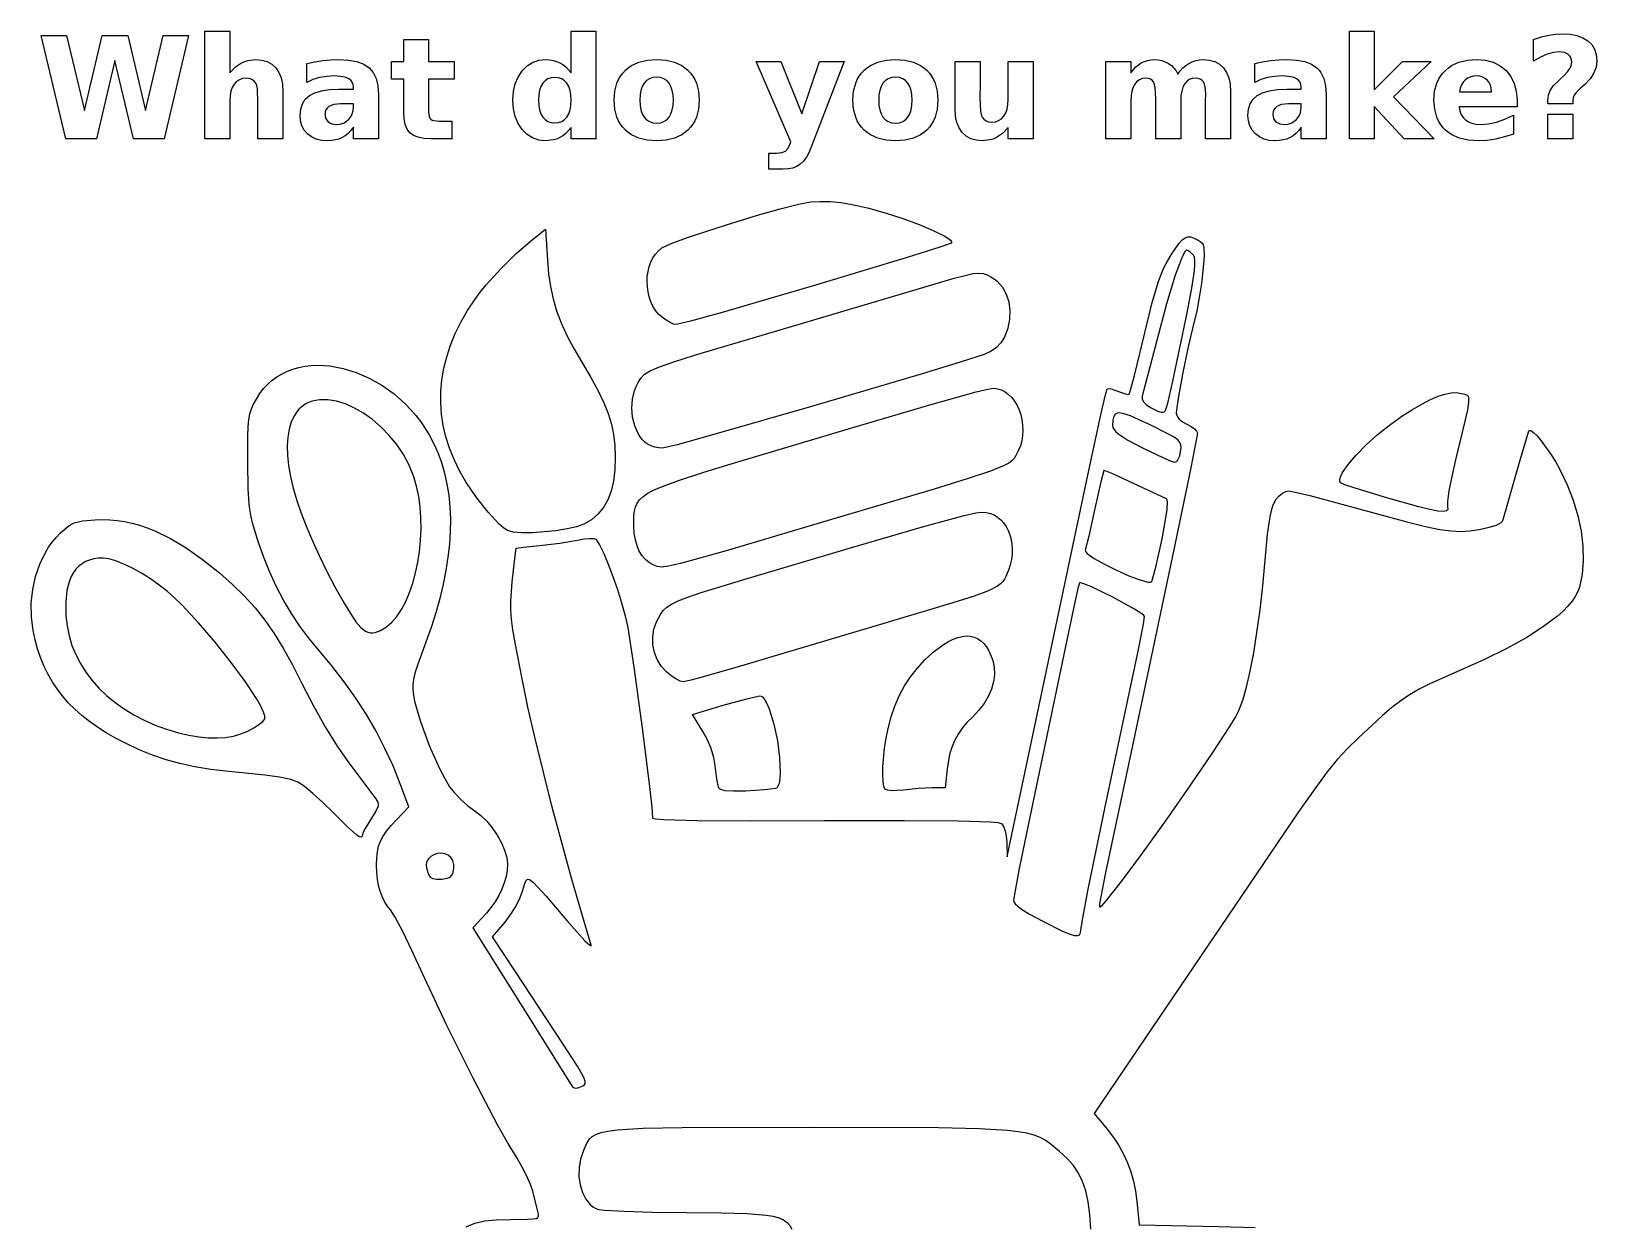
# Model space of a CAD drawing. Extents: x -22 to 140, y -125 to 113.
# Drawn here: x -19.6 to 136.5, y -6.3 to 113 of the extents above; entities that cross this region are included whole.
import ezdxf

# ---------------------------------------------------------------- set-up
doc = ezdxf.new("R2010")
doc.units = 0
doc.layers.get('0').update_dxf_attribs({"linetype": 'CONTINUOUS'})

msp = doc.modelspace()

# ---------------------------------------------------------------- linework, layer by layer
at = {"color": 7}
for points in [[(-18.585405, 112.537432), (-16.042925, 112.537432), (-14.265256, 105.061574), (-12.501367, 112.537432), (-9.945106, 112.537432), (-8.181217, 105.061574), (-6.403547, 112.537432), (-3.881738, 112.537432), (-6.307085, 102.250375), (-9.36633, 102.250375), (-11.233571, 110.070743), (-13.080143, 102.250375), (-16.139387, 102.250375), (-18.585405, 112.537432), (-18.585405, 112.537432)], [(5.509593, 106.949487), (5.509593, 102.250375), (3.029124, 102.250375), (3.029124, 103.015186), (3.029124, 105.833277), (2.980893, 107.225094), (2.922326, 107.554101), (2.829308, 107.7832), (2.658776, 107.996796), (2.436567, 108.15527), (2.171295, 108.258623), (1.871572, 108.293074), (1.506392, 108.255609), (1.182553, 108.143212), (0.900055, 107.955885), (0.658898, 107.693627), (0.465973, 107.368496), (0.328169, 106.98566), (0.245487, 106.545118), (0.217926, 106.046871), (0.217926, 102.250375), (-2.248762, 102.250375), (-2.248762, 112.971514), (0.217926, 112.971514), (0.217926, 108.837399), (0.793257, 109.423065), (1.403039, 109.829586), (1.724725, 109.971266), (2.062775, 110.072466), (2.787967, 110.153425), (3.415836, 110.10218), (3.962745, 109.948442), (4.428694, 109.692213), (4.813683, 109.333493), (5.118144, 108.877018), (5.335615, 108.327525), (5.466098, 107.685014), (5.509593, 106.949487), (5.509593, 106.949487)], [(34.25547, 108.837399), (34.25547, 112.971514), (36.735938, 112.971514), (36.735938, 102.250375), (34.25547, 102.250375), (34.25547, 103.366587), (33.719759, 102.775752), (33.432524, 102.548809), (33.13237, 102.367509), (32.813698, 102.228845), (32.470911, 102.129799), (31.712989, 102.050562), (31.031722, 102.121185), (30.414189, 102.333058), (29.86039, 102.68618), (29.370325, 103.180552), (28.969403, 103.789472), (28.683029, 104.479352), (28.511204, 105.250192), (28.453929, 106.101992), (28.511204, 106.953362), (28.683029, 107.72291), (28.969403, 108.410638), (29.370325, 109.016544), (29.86039, 109.51393), (30.414189, 109.869205), (31.031722, 110.08237), (31.712989, 110.153425), (32.100994, 110.133184), (32.465744, 110.072465), (32.807238, 109.971265), (33.125478, 109.829585), (33.428646, 109.648718), (33.718034, 109.423064), (34.25547, 108.837398), (34.25547, 108.837398)], [(111.8528, 112.971514), (114.319487, 112.971514), (114.319487, 107.135522), (117.158248, 109.96739), (120.024567, 109.96739), (116.255633, 106.425833), (120.320844, 102.250375), (117.330502, 102.250375), (114.319487, 105.468095), (114.319487, 102.250375), (111.8528, 102.250375), (111.8528, 112.971514), (111.8528, 112.971514)], [(134.128787, 105.723032), (131.641429, 105.723032), (131.641429, 106.060652), (131.698272, 106.592918), (131.868805, 107.05973), (132.221927, 107.559269), (132.826543, 108.175941), (133.267515, 108.575572), (133.606856, 108.923526), (133.839399, 109.25081), (133.978924, 109.567759), (134.025434, 109.884708), (134.004775, 110.112515), (133.942763, 110.313622), (133.83941, 110.48803), (133.694718, 110.635739), (133.512989, 110.756317), (133.298531, 110.842444), (132.77143, 110.911346), (132.190933, 110.85278), (131.565647, 110.67708), (130.904189, 110.39286), (130.215172, 109.994951), (130.215172, 112.158471), (131.012712, 112.409963), (131.737902, 112.585663), (132.414862, 112.689016), (133.06771, 112.723467), (133.858358, 112.680403), (134.5491, 112.551212), (135.139935, 112.335894), (135.630861, 112.034448), (136.016712, 111.653764), (136.292319, 111.193844), (136.457684, 110.654687), (136.512805, 110.036292), (136.445625, 109.395504), (136.244087, 108.823619), (135.88063, 108.272403), (135.327692, 107.679847), (134.88672, 107.287106), (134.499147, 106.901257), (134.273493, 106.598088), (134.16497, 106.32937), (134.128798, 106.03309), (134.128798, 105.723032), (134.128798, 105.723032)], [(20.041005, 112.158471), (20.041005, 109.96739), (22.583486, 109.96739), (22.583486, 108.203502), (20.041005, 108.203502), (20.041005, 104.93066), (20.094404, 104.479352), (20.161153, 104.318294), (20.254601, 104.2003), (20.387668, 104.11891), (20.573273, 104.060775), (21.102095, 104.014264), (22.36989, 104.014264), (22.36989, 102.250375), (20.254601, 102.250375), (19.577209, 102.288272), (19.005754, 102.40196), (18.540236, 102.591441), (18.180654, 102.856713), (17.915381, 103.216295), (17.725901, 103.681812), (17.612213, 104.253267), (17.574317, 104.93066), (17.574317, 108.203502), (16.347863, 108.203502), (16.347863, 109.96739), (17.574317, 109.96739), (17.574317, 112.158471), (20.041005, 112.158471), (20.041005, 112.158471)], [(15.038725, 106.653209), (15.038725, 102.250375), (12.551366, 102.250375), (12.551366, 103.394149), (12.295568, 103.066432), (12.024267, 102.78609), (11.737462, 102.553112), (11.435155, 102.367509), (11.108302, 102.228845), (10.747859, 102.129799), (10.353826, 102.070371), (9.926203, 102.050559), (9.354748, 102.094053), (8.839276, 102.224535), (8.379786, 102.442007), (7.976279, 102.746469), (7.650718, 103.123706), (7.418174, 103.552619), (7.278647, 104.03321), (7.232139, 104.565478), (7.290275, 105.198946), (7.464683, 105.741978), (7.755363, 106.194578), (8.162315, 106.556742), (8.697165, 106.834074), (9.364653, 107.032166), (10.164776, 107.151022), (11.097536, 107.190641), (12.551366, 107.190641), (12.551366, 107.383566), (12.522514, 107.65659), (12.435955, 107.889995), (12.291692, 108.083782), (12.089723, 108.23795), (11.826604, 108.358528), (11.498889, 108.444655), (10.649673, 108.513557), (9.884862, 108.473939), (9.175173, 108.355083), (8.517159, 108.15699), (7.907377, 107.87966), (7.907377, 109.760682), (8.701472, 109.929491), (9.499012, 110.05007), (10.298274, 110.127584), (11.097536, 110.153422), (12.068622, 110.101745), (12.894153, 109.946716), (13.574129, 109.688334), (14.108549, 109.326599), (14.326559, 109.105467), (14.515501, 108.852037), (14.806181, 108.248284), (14.980589, 107.51534), (15.038725, 106.653205), (15.038725, 106.653205)], [(42.792416, 110.153425), (43.733356, 110.086246), (44.564915, 109.884708), (45.287094, 109.548811), (45.607165, 109.330478), (45.899891, 109.078556), (46.16312, 108.796919), (46.391249, 108.489444), (46.584283, 108.156131), (46.742217, 107.79698), (46.9528, 107.001162), (47.022995, 106.101992), (46.9528, 105.202823), (46.742217, 104.407005), (46.584283, 104.047854), (46.391249, 103.714542), (46.16312, 103.407066), (45.899891, 103.125431), (45.607165, 102.873508), (45.287094, 102.655175), (44.564915, 102.31928), (43.733356, 102.117742), (42.792416, 102.050562), (41.847598, 102.117742), (41.0113, 102.31928), (40.283525, 102.655175), (39.960333, 102.873508), (39.66427, 103.125431), (39.401042, 103.407066), (39.172913, 103.714542), (38.979879, 104.047854), (38.821941, 104.407005), (38.611361, 105.202823), (38.541167, 106.101992), (38.611361, 107.001162), (38.821941, 107.79698), (38.979879, 108.156131), (39.172913, 108.489444), (39.401042, 108.796919), (39.66427, 109.078556), (39.960333, 109.330478), (40.283525, 109.548811), (41.0113, 109.884708), (41.847598, 110.086246), (42.792416, 110.153425), (42.792416, 110.153425)], [(52.714291, 109.96739), (55.180981, 109.96739), (57.254927, 104.730846), (59.018816, 109.96739), (61.485503, 109.96739), (58.240224, 101.520015), (57.985287, 100.924445), (57.709678, 100.426198), (57.413401, 100.025273), (57.096451, 99.721676), (56.746343, 99.495593), (56.343697, 99.334103), (55.888515, 99.23721), (55.380794, 99.204913), (53.954525, 99.204913), (53.954525, 100.824106), (54.726228, 100.824106), (55.267106, 100.87406), (55.635731, 101.023922), (55.89239, 101.302975), (56.083595, 101.740502), (56.152497, 101.954099), (52.714291, 109.96739), (52.714291, 109.96739)], [(66.604916, 110.153425), (67.545856, 110.086246), (68.377415, 109.884708), (69.099594, 109.548811), (69.419665, 109.330478), (69.712391, 109.078556), (69.97562, 108.796919), (70.203749, 108.489444), (70.396783, 108.156131), (70.554717, 107.79698), (70.7653, 107.001162), (70.835495, 106.101992), (70.7653, 105.202823), (70.554717, 104.407005), (70.396783, 104.047854), (70.203749, 103.714542), (69.97562, 103.407066), (69.712391, 103.125431), (69.419665, 102.873508), (69.099594, 102.655175), (68.377415, 102.31928), (67.545856, 102.117742), (66.604916, 102.050562), (65.660098, 102.117742), (64.8238, 102.31928), (64.096025, 102.655175), (63.772833, 102.873508), (63.47677, 103.125431), (63.213542, 103.407066), (62.985413, 103.714542), (62.792379, 104.047854), (62.634441, 104.407005), (62.423861, 105.202823), (62.353667, 106.101992), (62.423861, 107.001162), (62.634441, 107.79698), (62.792379, 108.156131), (62.985413, 108.489444), (63.213542, 108.796919), (63.47677, 109.078556), (63.772833, 109.330478), (64.096025, 109.548811), (64.8238, 109.884708), (65.660098, 110.086246), (66.604916, 110.153425), (66.604916, 110.153425)], [(72.551152, 105.254498), (72.551152, 109.96739), (75.03162, 109.96739), (75.03162, 109.195689), (75.024734, 107.617835), (75.017847, 106.356929), (75.066079, 105.013342), (75.131538, 104.661942), (75.231444, 104.420786), (75.405423, 104.207189), (75.624185, 104.048715), (75.889457, 103.95053), (76.18918, 103.917804), (76.554361, 103.95484), (76.8782, 104.065942), (77.160699, 104.251117), (77.401855, 104.51036), (77.594779, 104.835492), (77.732582, 105.218326), (77.815265, 105.658869), (77.842838, 106.157116), (77.842838, 109.96739), (80.309525, 109.96739), (80.309525, 102.250375), (77.842838, 102.250375), (77.842838, 103.366587), (77.267506, 102.779198), (76.657725, 102.367509), (76.339483, 102.228845), (76.004877, 102.129799), (75.286576, 102.050562), (74.657847, 102.101808), (74.108352, 102.255546), (73.6381, 102.511773), (73.247081, 102.870494), (72.942619, 103.326969), (72.72515, 103.876461), (72.594665, 104.518971), (72.551171, 105.254498), (72.551163, 105.254498)], [(94.751347, 108.685815), (94.996378, 109.022573), (95.262943, 109.316267), (95.551038, 109.566898), (95.860667, 109.774465), (96.192258, 109.94026), (96.539349, 110.058685), (96.901948, 110.129741), (97.280047, 110.153425), (97.90533, 110.102179), (98.451379, 109.948442), (98.918189, 109.692213), (99.305762, 109.333492), (99.610223, 108.877017), (99.827692, 108.327524), (99.958178, 107.685014), (100.001671, 106.949486), (100.001671, 102.250375), (97.521203, 102.250375), (97.521203, 106.274248), (97.528089, 106.460284), (97.534976, 106.73589), (97.474687, 107.442135), (97.399325, 107.709991), (97.293819, 107.921003), (97.154723, 108.083784), (96.978591, 108.200056), (96.765426, 108.269819), (96.515228, 108.293074), (96.183636, 108.256901), (95.891663, 108.14838), (95.639311, 107.967512), (95.426575, 107.714298), (95.25992, 107.392612), (95.138912, 107.006331), (95.06355, 106.555455), (95.033835, 106.039982), (95.033835, 102.250375), (92.553367, 102.250375), (92.553367, 106.274249), (92.498246, 107.326725), (92.429344, 107.681139), (92.332881, 107.921004), (92.201105, 108.083785), (92.026266, 108.200057), (91.808365, 108.26982), (91.5474, 108.293075), (91.212794, 108.256471), (90.918668, 108.146658), (90.665023, 107.963638), (90.451858, 107.707409), (90.283047, 107.386584), (90.16247, 107.002886), (90.090123, 106.556317), (90.066021, 106.046872), (90.066021, 102.250376), (87.585553, 102.250376), (87.585553, 109.967391), (90.066021, 109.967391), (90.066021, 108.8374), (90.553503, 109.411008), (91.106442, 109.822697), (91.410039, 109.967391), (91.728282, 110.070744), (92.061163, 110.132756), (92.408685, 110.153426), (92.79669, 110.12931), (93.16144, 110.056963), (93.502937, 109.936384), (93.821177, 109.767575), (94.109272, 109.555271), (94.360334, 109.304209), (94.57436, 109.014391), (94.751353, 108.685815), (94.751361, 108.685815)], [(109.544612, 106.653209), (109.544612, 102.250375), (107.057252, 102.250375), (107.057252, 103.394149), (106.801454, 103.066432), (106.530151, 102.78609), (106.243349, 102.553112), (105.941041, 102.367509), (105.614188, 102.228845), (105.253745, 102.129799), (104.859712, 102.070371), (104.432089, 102.050559), (103.860634, 102.094053), (103.345161, 102.224535), (102.885672, 102.442007), (102.482165, 102.746469), (102.156604, 103.123706), (101.924062, 103.552619), (101.784534, 104.03321), (101.738026, 104.565478), (101.796161, 105.198946), (101.970569, 105.741978), (102.261249, 106.194578), (102.6682, 106.556742), (103.20305, 106.834074), (103.87054, 107.032166), (104.670662, 107.151022), (105.603421, 107.190641), (107.057252, 107.190641), (107.057252, 107.383566), (107.028401, 107.65659), (106.941843, 107.889995), (106.797579, 108.083782), (106.59561, 108.23795), (106.332491, 108.358528), (106.004778, 108.444655), (105.15556, 108.513557), (104.390749, 108.473939), (103.681059, 108.355083), (103.023046, 108.15699), (102.413263, 107.87966), (102.413263, 109.760682), (103.207357, 109.929491), (104.004897, 110.05007), (104.804159, 110.127584), (105.603421, 110.153422), (106.574508, 110.101745), (107.400039, 109.946716), (108.080017, 109.688334), (108.614436, 109.326599), (108.832447, 109.105467), (109.021389, 108.852037), (109.312069, 108.248284), (109.486477, 107.51534), (109.544612, 106.653205), (109.544612, 106.653205)], [(128.568402, 106.129554), (128.568402, 105.426756), (122.801312, 105.426756), (122.874092, 105.019802), (123.002853, 104.667109), (123.187595, 104.368679), (123.42832, 104.124509), (123.723736, 103.934599), (124.072554, 103.798946), (124.474769, 103.717556), (124.930383, 103.690434), (125.717588, 103.747279), (126.522017, 103.917812), (127.352284, 104.210643), (128.203223, 104.62061), (128.203223, 102.718918), (127.328168, 102.42953), (126.453115, 102.222825), (125.57806, 102.093635), (124.703007, 102.050571), (123.713833, 102.116887), (122.840931, 102.315843), (122.084301, 102.647434), (121.749589, 102.862967), (121.443945, 103.111658), (121.172645, 103.392004), (120.937517, 103.699048), (120.738561, 104.032789), (120.575781, 104.393232), (120.358741, 105.194219), (120.286393, 106.102), (120.357448, 106.995573), (120.570614, 107.788376), (120.730487, 108.146989), (120.925889, 108.48041), (121.156817, 108.788638), (121.423275, 109.071674), (121.722569, 109.325212), (122.048561, 109.544944), (122.780642, 109.882994), (123.619522, 110.085824), (124.565201, 110.153434), (125.429061, 110.084963), (126.201622, 109.879549), (126.882892, 109.537192), (127.472863, 109.057894), (127.952161, 108.464045), (128.294517, 107.778041), (128.499932, 106.99988), (128.568402, 106.129562), (128.568402, 106.129562)], [(32.629385, 103.842009), (33.001887, 103.878181), (33.327018, 103.986701), (33.604779, 104.167569), (33.835168, 104.420785), (34.01905, 104.742902), (34.150396, 105.130475), (34.229201, 105.583503), (34.255476, 106.101991), (34.229201, 106.620478), (34.150396, 107.073509), (34.01905, 107.461082), (33.835168, 107.783199), (33.604779, 108.036413), (33.327018, 108.217281), (33.001887, 108.325801), (32.629385, 108.361975), (32.259468, 108.325801), (31.9352, 108.217281), (31.656576, 108.036413), (31.423602, 107.783199), (31.242734, 107.461082), (31.113541, 107.073509), (31.036026, 106.620478), (31.010202, 106.101991), (31.036026, 105.583503), (31.113541, 105.130475), (31.242734, 104.742902), (31.423602, 104.420785), (31.656576, 104.167569), (31.9352, 103.986701), (32.259468, 103.878181), (32.629385, 103.842009), (32.629385, 103.842009)], [(42.792416, 108.389537), (42.406564, 108.352502), (42.068945, 108.241398), (41.779557, 108.056224), (41.538401, 107.79698), (41.351505, 107.471419), (41.218008, 107.0804), (41.137908, 106.623925), (41.11121, 106.101992), (41.137908, 105.57963), (41.218008, 105.121862), (41.351505, 104.728693), (41.538401, 104.400116), (41.779557, 104.143886), (42.068945, 103.960868), (42.406564, 103.851055), (42.792416, 103.814451), (43.171807, 103.851055), (43.503827, 103.960868), (43.78848, 104.143886), (44.025761, 104.400116), (44.212657, 104.728693), (44.346154, 105.121862), (44.426254, 105.57963), (44.452952, 106.101992), (44.426254, 106.623925), (44.346154, 107.0804), (44.212657, 107.471419), (44.025761, 107.79698), (43.78848, 108.056224), (43.503827, 108.241398), (43.171807, 108.352502), (42.792416, 108.389537), (42.792416, 108.389537)], [(66.604916, 108.389537), (66.219064, 108.352502), (65.881445, 108.241398), (65.592057, 108.056224), (65.350901, 107.79698), (65.164005, 107.471419), (65.030508, 107.0804), (64.950408, 106.623925), (64.92371, 106.101992), (64.950408, 105.57963), (65.030508, 105.121862), (65.164005, 104.728693), (65.350901, 104.400116), (65.592057, 104.143886), (65.881445, 103.960868), (66.219064, 103.851055), (66.604916, 103.814451), (66.984307, 103.851055), (67.316327, 103.960868), (67.60098, 104.143886), (67.838261, 104.400116), (68.025157, 104.728693), (68.158654, 105.121862), (68.238754, 105.57963), (68.265452, 106.101992), (68.238754, 106.623925), (68.158654, 107.0804), (68.025157, 107.471419), (67.838261, 107.79698), (67.60098, 108.056224), (67.316327, 108.241398), (66.984307, 108.352502), (66.604916, 108.389537), (66.604916, 108.389537)], [(126.032813, 106.949495), (126.006962, 107.283669), (125.929446, 107.583393), (125.800256, 107.848665), (125.619389, 108.079487), (125.400195, 108.269398), (125.149133, 108.405048), (124.866205, 108.486439), (124.551409, 108.513569), (124.209914, 108.48816), (123.902007, 108.411938), (123.62769, 108.2849), (123.386966, 108.107047), (123.184135, 107.884838), (123.023509, 107.617843), (122.905083, 107.306062), (122.82886, 106.949494), (126.032799, 106.949494), (126.032799, 106.949494)], [(11.269792, 105.723032), (10.592831, 105.657577), (10.325405, 105.575755), (10.10535, 105.461206), (9.93654, 105.31479), (9.815962, 105.137368), (9.743615, 104.928938), (9.719499, 104.689504), (9.738876, 104.467725), (9.797012, 104.270926), (9.893906, 104.0991), (10.029556, 103.952254), (10.203103, 103.837703), (10.406794, 103.755884), (10.904611, 103.690426), (11.238785, 103.721431), (11.545398, 103.814451), (11.824451, 103.969479), (12.075943, 104.186522), (12.283941, 104.453515), (12.43251, 104.751516), (12.521652, 105.080522), (12.551366, 105.440534), (12.551366, 105.723032), (11.269791, 105.723032), (11.269791, 105.723032)], [(105.775653, 105.723032), (105.098689, 105.657577), (104.831264, 105.575755), (104.61121, 105.461206), (104.442398, 105.31479), (104.321822, 105.137368), (104.249474, 104.928938), (104.225372, 104.689504), (104.244761, 104.467725), (104.302899, 104.270926), (104.399791, 104.0991), (104.535441, 103.952254), (104.708988, 103.837703), (104.912679, 103.755884), (105.410497, 103.690426), (105.74467, 103.721431), (106.051285, 103.814451), (106.330338, 103.969479), (106.581829, 104.186522), (106.789827, 104.453515), (106.938397, 104.751516), (107.027537, 105.080522), (107.057252, 105.440534), (107.057252, 105.723032), (105.775678, 105.723032), (105.775678, 105.723032)], [(131.641441, 104.703285), (134.128798, 104.703285), (134.128798, 102.250375), (131.641441, 102.250375), (131.641441, 104.703285), (131.641441, 104.703285)], [(43.321214, 84.442337), (42.973214, 84.762413), (42.671428, 85.133651), (42.415873, 85.548303), (42.206566, 85.998617), (42.04352, 86.476843), (41.926754, 86.97523), (41.856277, 87.486027), (41.832119, 88.001483), (41.854273, 88.513852), (41.922766, 89.015378), (42.03761, 89.498317), (42.198827, 89.95491), (42.406424, 90.377414), (42.660424, 90.758075), (42.960836, 91.089144), (43.307678, 91.362871), (44.220103, 91.78938), (45.853862, 92.397907), (47.983135, 93.118579), (50.382106, 93.881516), (52.824948, 94.616837), (55.085847, 95.254668), (56.93898, 95.72513), (58.158525, 95.958341), (59.040277, 96.004312), (60.080492, 95.979364), (61.149296, 95.890512), (62.116804, 95.744761), (63.790887, 95.36145), (65.559822, 94.865221), (67.316503, 94.29765), (68.953813, 93.700301), (70.364644, 93.114738), (71.441884, 92.582534), (71.821933, 92.34943), (72.078416, 92.145254), (72.197946, 91.975201), (72.167133, 91.844464), (70.921195, 91.394686), (67.849553, 90.426881), (58.63379, 87.649781), (49.329067, 84.938368), (46.146227, 84.05267), (44.744613, 83.71785), (44.47688, 83.775017), (44.119267, 83.930668), (43.718481, 84.161029), (43.321225, 84.442331), (43.321225, 84.442331)], [(23.797932, -6.271889), (24.6699, -5.918208), (25.617811, -5.691522), (26.76826, -5.570878), (28.247842, -5.53532), (29.913495, -5.520842), (30.423369, -5.489581), (30.757546, -5.430588), (30.945726, -5.335072), (31.017611, -5.194255), (31.002907, -4.999347), (30.931302, -4.741559), (30.422991, -2.704852), (30.218456, -2.062373), (29.856266, -1.231886), (29.387588, -0.320652), (28.8636, 0.564066), (28.012675, 1.975654), (26.964785, 3.844386), (24.4854, 8.547992), (21.840022, 13.864305), (19.443222, 18.982746), (18.40749, 21.230051), (17.462576, 23.176394), (16.712845, 24.61341), (16.262662, 25.332746), (15.930343, 25.741074), (15.644327, 26.187959), (15.403997, 26.675354), (15.208742, 27.205223), (15.057945, 27.779526), (14.950994, 28.40022), (14.887274, 29.069267), (14.866169, 29.788626), (14.884158, 30.503549), (14.945699, 31.125558), (15.062155, 31.680638), (15.24489, 32.194777), (15.505267, 32.693957), (15.85465, 33.204167), (16.304401, 33.75139), (16.865883, 34.361614), (18.076616, 35.629367), (17.221257, 37.901886), (16.496903, 39.700866), (15.695517, 41.451005), (14.813277, 43.158562), (13.846363, 44.829798), (12.790952, 46.470974), (11.643223, 48.088344), (10.399354, 49.688177), (9.055524, 51.276727), (8.097819, 52.427353), (7.200803, 53.634682), (6.36321, 54.901013), (5.583771, 56.228643), (4.861219, 57.619863), (4.194286, 59.076971), (3.581704, 60.602258), (3.022206, 62.198024), (2.502665, 63.93699), (2.329114, 64.708509), (2.202788, 65.49381), (2.115995, 66.352203), (2.061046, 67.343012), (2.015914, 69.959135), (2.023345, 72.620305), (2.058537, 73.532142), (2.125462, 74.244392), (2.232182, 74.816733), (2.386758, 75.308844), (2.597252, 75.780406), (2.871725, 76.291101), (3.211664, 76.835409), (3.589821, 77.329781), (4.003738, 77.774817), (4.450957, 78.17113), (4.929022, 78.519319), (5.435472, 78.819996), (5.967852, 79.073762), (6.523702, 79.281223), (7.100566, 79.442987), (7.695985, 79.559658), (8.307502, 79.631842), (8.932658, 79.660146), (10.21406, 79.587527), (11.520527, 79.346651), (12.832397, 78.942362), (14.130008, 78.379501), (15.393697, 77.662919), (16.603802, 76.797456), (17.74066, 75.787958), (18.275477, 75.230711), (18.784609, 74.639272), (19.265598, 74.014248), (19.715986, 73.356241), (20.133316, 72.665861), (20.515129, 71.943711), (20.952168, 70.970261), (21.324476, 69.957405), (21.632079, 68.905834), (21.875004, 67.816245), (22.053277, 66.689326), (22.166924, 65.525769), (22.215972, 64.326265), (22.200447, 63.091506), (22.120376, 61.822186), (21.975785, 60.518997), (21.7667, 59.182627), (21.493148, 57.81377), (21.155155, 56.413121), (20.752747, 54.981368), (20.285952, 53.519203), (19.754794, 52.027317), (18.925777, 49.747294), (18.677843, 48.960684), (18.525917, 48.32959), (18.458717, 47.793944), (18.464963, 47.29368), (18.533371, 46.768732), (18.65266, 46.159036), (18.889476, 45.215463), (19.226645, 44.13073), (20.115302, 41.749864), (21.145135, 39.440587), (21.658775, 38.445338), (22.142649, 37.627041), (22.62077, 37.004303), (23.252209, 36.342557), (23.954816, 35.720841), (24.64644, 35.218201), (25.251367, 34.76242), (25.839246, 34.184167), (26.390524, 33.515153), (26.885647, 32.787099), (27.305063, 32.031726), (27.629217, 31.280749), (27.838557, 30.565886), (27.913529, 29.918858), (27.876341, 29.313302), (27.765473, 28.684923), (27.585456, 28.044261), (27.340822, 27.401861), (27.036104, 26.768264), (26.675834, 26.154013), (26.264545, 25.569647), (25.806768, 25.025708), (24.45371, 23.557814), (29.199699, 15.978612), (34.248485, 7.888819), (34.428689, 7.668554), (34.648924, 7.567972), (34.929007, 7.58372), (35.288756, 7.712433), (35.511853, 7.833402), (35.642713, 7.985958), (35.663146, 8.212356), (35.554948, 8.554844), (35.299921, 9.055679), (34.879864, 9.757105), (33.471869, 11.930755), (28.674401, 19.238276), (26.431243, 22.661674), (27.673444, 24.1129), (28.191831, 24.798542), (28.685013, 25.592597), (29.097232, 26.396648), (29.372732, 27.112276), (29.644512, 27.973294), (29.753723, 28.2226), (29.861225, 28.364366), (29.979061, 28.408537), (30.119286, 28.365058), (30.515111, 28.054921), (31.773958, 26.700615), (33.838278, 24.294795), (34.845701, 23.123979), (35.638658, 22.268115), (36.13759, 21.808228), (36.251932, 21.7521), (36.262939, 21.825351), (35.281339, 25.063021), (34.290897, 28.488107), (32.369049, 35.571509), (30.668519, 42.417515), (29.954725, 45.545855), (29.360433, 48.36808), (28.66158, 51.991638), (28.448578, 53.279396), (28.314523, 54.337526), (28.25041, 55.255809), (28.247249, 56.124035), (28.387709, 58.069469), (28.63384, 60.388379), (28.781945, 61.404556), (29.491669, 61.521797), (31.088039, 61.679435), (33.128873, 61.915842), (34.907155, 62.222459), (35.543318, 62.338935), (36.09912, 62.39245), (36.514738, 62.380427), (36.730339, 62.300347), (37.090621, 61.74464), (37.510141, 60.89801), (37.964494, 59.828122), (38.42928, 58.602649), (38.88009, 57.289257), (39.292521, 55.955613), (39.642172, 54.669391), (39.904633, 53.498256), (40.520168, 49.536728), (41.346741, 43.452), (42.071786, 37.640429), (42.29856, 35.585942), (42.382742, 34.498382), (42.66666, 34.421058), (43.509364, 34.356452), (46.816591, 34.266186), (52.195332, 34.229184), (59.536493, 34.247049), (67.498905, 34.269147), (72.895733, 34.228656), (76.022685, 34.120415), (76.827366, 34.039279), (77.175467, 33.939271), (77.366828, 33.668036), (77.529207, 33.227171), (77.645452, 32.67767), (77.698397, 32.080519), (77.736186, 30.624407), (78.069152, 32.211907), (85.763066, 68.699984), (87.073844, 74.712235), (87.511433, 76.580029), (87.718273, 77.31215), (87.857564, 77.344724), (88.111186, 77.30781), (88.817218, 77.058782), (89.517313, 76.803798), (89.764503, 76.760448), (89.895928, 76.785171), (90.065259, 77.312695), (90.415694, 78.638383), (91.455206, 82.883796), (92.207176, 85.915669), (92.827523, 88.02263), (93.120557, 88.824816), (93.419351, 89.510433), (93.736795, 90.117699), (94.085771, 90.684833), (94.885987, 91.824796), (95.196575, 92.17012), (95.478075, 92.382371), (95.753439, 92.474079), (96.045615, 92.457767), (96.377548, 92.345964), (96.772188, 92.151194), (96.992595, 92.018598), (97.158629, 91.868941), (97.274614, 91.674575), (97.344879, 91.407849), (97.365566, 90.546727), (97.255279, 89.064389), (97.110609, 87.820754), (96.892372, 86.431346), (96.630157, 85.06583), (96.353551, 83.893858), (95.772735, 81.492096), (95.20187, 78.760741), (94.766951, 76.344636), (94.639847, 75.456316), (94.59398, 74.888623), (94.673248, 74.598538), (94.893553, 74.299318), (95.228655, 74.018383), (95.652313, 73.783142), (96.063243, 73.566869), (96.399762, 73.324314), (96.627137, 73.085139), (96.710646, 72.879015), (96.042985, 69.434397), (94.43777, 61.764438), (90.185245, 41.560524), (87.507831, 28.901314), (87.056214, 26.646607), (86.950871, 25.928676), (86.950307, 25.626943), (87.020659, 25.642268), (87.156981, 25.756119), (87.610524, 26.255413), (89.122126, 28.172277), (91.212915, 30.993345), (93.610701, 34.334425), (96.043295, 37.811323), (98.238504, 41.039844), (99.924133, 43.635797), (100.490796, 44.5765), (100.827992, 45.214989), (101.21517, 46.239879), (101.594547, 47.557933), (101.96169, 49.143897), (102.312168, 50.972528), (102.641552, 53.018569), (102.945412, 55.256769), (103.219317, 57.661878), (103.458839, 60.208643), (103.705815, 62.808917), (103.947417, 64.551464), (104.078004, 65.165986), (104.22141, 65.643955), (104.382361, 66.011323), (104.565574, 66.294056), (104.866838, 66.621324), (105.196992, 66.889328), (105.516062, 67.070413), (105.784068, 67.136919), (106.461924, 67.008302), (107.896917, 66.658109), (112.196665, 65.506927), (117.583932, 64.042047), (119.436433, 63.586654), (120.878078, 63.289521), (122.021289, 63.130831), (122.978494, 63.090752), (123.862109, 63.149463), (124.784567, 63.287137), (125.800479, 63.496531), (126.526388, 63.723353), (126.98152, 63.975398), (127.113549, 64.113311), (127.185092, 64.260453), (128.841325, 70.091794), (129.760765, 73.106133), (129.830731, 73.148929), (129.930003, 73.137838), (130.205336, 72.967887), (130.564489, 72.624055), (130.985186, 72.13412), (131.922116, 70.827042), (132.393794, 70.065457), (132.837919, 69.268876), (133.568437, 67.739068), (134.166409, 66.190636), (134.628749, 64.64206), (134.952359, 63.111829), (135.134155, 61.618427), (135.171047, 60.180339), (135.059945, 58.816051), (134.947928, 58.167357), (134.797755, 57.544047), (134.630219, 57.081172), (134.382267, 56.608839), (134.054212, 56.127266), (133.646358, 55.636662), (133.159014, 55.137245), (132.592487, 54.629222), (131.223117, 53.588226), (129.540708, 52.515372), (127.547725, 51.412374), (125.246626, 50.280928), (122.639875, 49.122748), (119.874013, 47.88953), (118.801139, 47.341714), (117.854628, 46.7893), (116.974213, 46.194447), (116.099638, 45.519315), (115.170636, 44.726058), (114.126952, 43.776835), (112.760915, 42.507275), (111.663562, 41.442363), (110.676258, 40.375882), (109.640358, 39.101607), (108.397226, 37.413322), (106.788218, 35.104804), (101.838009, 27.802194), (91.506954, 12.529622), (86.419616, 5.018165), (87.700002, 3.455625), (88.319181, 2.647064), (88.863141, 1.822839), (89.33386, 0.978162), (89.733312, 0.108238), (90.063472, -0.791729), (90.32632, -1.726528), (90.523827, -2.700957), (90.657973, -3.719807), (90.889875, -6.064473), (98.827375, -6.240862), (102.447191, -6.34669)], [(27.898998, 63.172461), (27.535421, 63.410592), (27.077273, 63.81312), (25.978585, 64.992702), (24.805575, 66.47386), (23.760886, 68.01925), (23.124809, 69.140951), (22.581289, 70.266148), (22.130318, 71.394636), (21.771884, 72.5262), (21.505976, 73.660632), (21.332584, 74.79772), (21.251697, 75.937251), (21.263305, 77.079018), (21.367396, 78.222808), (21.56396, 79.36841), (21.852987, 80.515615), (22.234465, 81.664212), (22.708385, 82.813988), (23.274735, 83.964732), (23.933505, 85.116235), (24.684684, 86.268289), (25.189507, 86.951075), (25.797592, 87.695724), (27.234372, 89.278034), (28.816662, 90.830047), (30.366099, 92.166595), (31.702985, 93.225425), (31.885668, 90.147338), (32.001512, 88.788644), (32.188145, 87.510053), (32.454933, 86.283811), (32.811238, 85.082151), (33.26642, 83.877311), (33.82984, 82.641533), (34.510862, 81.34705), (35.318845, 79.966106), (36.222518, 78.445374), (36.954032, 77.114318), (37.52985, 75.926106), (37.966425, 74.833912), (38.280217, 73.790903), (38.487684, 72.750251), (38.605277, 71.665124), (38.649462, 70.488694), (38.615564, 69.230706), (38.484399, 68.104365), (38.253414, 67.104243), (37.920053, 66.224901), (37.481768, 65.460905), (36.936004, 64.806824), (36.280209, 64.257216), (35.511828, 63.806651), (34.806188, 63.552547), (33.851888, 63.333534), (32.738123, 63.157041), (31.554082, 63.030501), (30.388959, 62.961342), (29.331943, 62.956996), (28.472224, 63.024893), (27.898998, 63.172461), (27.898998, 63.172461)], [(93.741105, 75.868437), (94.26491, 78.073298), (95.646105, 84.733322), (96.139139, 87.343398), (96.404148, 89.095351), (96.456647, 89.697772), (96.458623, 90.143547), (96.412525, 90.451974), (96.320436, 90.64235), (95.958613, 90.98398), (95.7876, 91.087905), (95.652416, 91.126076), (95.563634, 91.08374), (95.457129, 90.958647), (95.194795, 90.471715), (94.873113, 89.688312), (94.499786, 88.631466), (93.628995, 85.789561), (92.64404, 82.130242), (91.208347, 76.594332), (91.193163, 76.299941), (91.323494, 76.012757), (91.598993, 75.733258), (92.01931, 75.46193), (92.823011, 75.060333), (93.09172, 74.97594), (93.292905, 74.974247), (93.442494, 75.058846), (93.556419, 75.233584), (93.740978, 75.868522), (93.740978, 75.868522)], [(41.942219, 71.751673), (41.64846, 71.957006), (41.381255, 72.212033), (41.141498, 72.511257), (40.930091, 72.849192), (40.595926, 73.619225), (40.385947, 74.478207), (40.307346, 75.382216), (40.367309, 76.287322), (40.57303, 77.149604), (40.732796, 77.550958), (40.931694, 77.925134), (41.222522, 78.378287), (41.573276, 78.756761), (42.133659, 79.117915), (43.053365, 79.519094), (44.48209, 80.017657), (46.569529, 80.67095), (53.319334, 82.67115), (68.991077, 87.313725), (72.451014, 88.335488), (73.555155, 88.630145), (74.352029, 88.798679), (74.924102, 88.854613), (75.353839, 88.81147), (75.723709, 88.682774), (76.116172, 88.48204), (76.446386, 88.27678), (76.746877, 88.034467), (77.016966, 87.75816), (77.255978, 87.450919), (77.638036, 86.755876), (77.887614, 85.973821), (77.999278, 85.12924), (77.96759, 84.24661), (77.787114, 83.350416), (77.45241, 82.465141), (77.113498, 81.89157), (76.682818, 81.431621), (76.129815, 81.059441), (75.423938, 80.749185), (73.147463, 80.008397), (69.154642, 78.787619), (58.463771, 75.620245), (48.238958, 72.675386), (44.828709, 71.73275), (43.367837, 71.38136), (43.005302, 71.413898), (42.615669, 71.494565), (42.245718, 71.611208), (41.942219, 71.751673), (41.942219, 71.751673)], [(42.49194, 59.724758), (42.058957, 59.956181), (41.673637, 60.270712), (41.33863, 60.66315), (41.056592, 61.128289), (40.83017, 61.66093), (40.66202, 62.255866), (40.554789, 62.907892), (40.511135, 63.611805), (40.524061, 64.67845), (40.575197, 65.125925), (40.675171, 65.527925), (40.838262, 65.89327), (41.078763, 66.230777), (41.410955, 66.54927), (41.849125, 66.857561), (42.407561, 67.164472), (43.100547, 67.478823), (44.94731, 68.165114), (47.50371, 68.986981), (50.884027, 70.014976), (62.5739, 73.522482), (70.26936, 75.78797), (74.641753, 77.00518), (75.791597, 77.281227), (76.362428, 77.367861), (76.77706, 77.325801), (77.170207, 77.204339), (77.53906, 77.010537), (77.880806, 76.751462), (78.192639, 76.434182), (78.471748, 76.065764), (78.715323, 75.653273), (78.920558, 75.203775), (79.084639, 74.724339), (79.204756, 74.222031), (79.278105, 73.703917), (79.301868, 73.177061), (79.273245, 72.648532), (79.18942, 72.1254), (79.047589, 71.614727), (78.844936, 71.123581), (78.575849, 70.585838), (78.415668, 70.354715), (78.195921, 70.133264), (77.884749, 69.909859), (77.45029, 69.672886), (76.0841, 69.111749), (73.842491, 68.356884), (70.470599, 67.315326), (59.316542, 64.000278), (49.938907, 61.232652), (45.161652, 59.89046), (43.95783, 59.616586), (43.255695, 59.534295), (42.839113, 59.58866), (42.491946, 59.724758), (42.491946, 59.724758)], [(115.67186, 66.408963), (112.434619, 67.39984), (111.403187, 67.747916), (110.968966, 67.931157), (110.887982, 68.094993), (110.898311, 68.324417), (110.993652, 68.612568), (111.167667, 68.952573), (111.726428, 69.760694), (112.524002, 70.693847), (113.509804, 71.697105), (114.633243, 72.715535), (115.843725, 73.694205), (117.090665, 74.578185), (118.140901, 75.244167), (119.085999, 75.794644), (119.934669, 76.232964), (120.695633, 76.562464), (121.377612, 76.786492), (121.98932, 76.908395), (122.539479, 76.931509), (123.036805, 76.859192), (123.371823, 76.777573), (123.606177, 76.66414), (123.68306, 76.567067), (123.731718, 76.427928), (123.740297, 75.97797), (123.623751, 75.223302), (123.373936, 74.072962), (122.441883, 70.221396), (122.064784, 68.569324), (121.786323, 67.137331), (121.633085, 66.078794), (121.631674, 65.54709), (121.671803, 65.294019), (121.630579, 65.202839), (121.543816, 65.135904), (121.219613, 65.076815), (120.671097, 65.120814), (119.870164, 65.271963), (118.788717, 65.534328), (115.671875, 66.408958), (115.671875, 66.408958)], [(15.841119, 53.571504), (16.380417, 54.029119), (16.881812, 54.612244), (17.342895, 55.307651), (17.761253, 56.102117), (18.134476, 56.982419), (18.460153, 57.935328), (18.735872, 58.947623), (18.959223, 60.006072), (19.127795, 61.097454), (19.239176, 62.208543), (19.290956, 63.326114), (19.280722, 64.436941), (19.206067, 65.527798), (19.064576, 66.585459), (18.853841, 67.596701), (18.571448, 68.548298), (18.107994, 69.680043), (17.53518, 70.748706), (16.868419, 71.746378), (16.123121, 72.66515), (15.3147, 73.497115), (14.458565, 74.23437), (13.57013, 74.869003), (12.664805, 75.393107), (11.758003, 75.798773), (10.865135, 76.0781), (10.001612, 76.223173), (9.182846, 76.22608), (8.42425, 76.078927), (8.072331, 75.946607), (7.741234, 75.773802), (7.432885, 75.559531), (7.14921, 75.302796), (6.892136, 75.002619), (6.66359, 74.658003), (6.357305, 74.018044), (6.135586, 73.298188), (5.997909, 72.500411), (5.943752, 71.62669), (5.972592, 70.679), (6.083906, 69.659314), (6.27717, 68.569611), (6.551861, 67.411871), (6.907458, 66.188065), (7.343436, 64.900172), (7.859273, 63.550168), (8.454444, 62.140025), (9.128429, 60.671727), (9.880704, 59.147242), (10.710745, 57.568552), (11.618029, 55.937633), (12.244735, 54.88581), (12.796015, 54.076448), (13.295464, 53.49632), (13.766679, 53.132208), (13.999072, 53.027027), (14.233255, 52.97089), (14.472178, 52.962141), (14.71879, 52.999138), (15.246879, 53.203746), (15.841118, 53.571487), (15.841118, 53.571487)], [(95.028103, 71.056441), (95.07097, 71.415814), (95.059568, 71.709283), (94.960909, 71.965738), (94.74197, 72.214074), (94.369747, 72.483181), (93.811229, 72.801954), (92.003265, 73.704066), (90.894282, 74.231161), (90.025246, 74.606627), (89.367586, 74.830079), (88.892725, 74.90114), (88.714914, 74.879409), (88.572089, 74.819428), (88.460677, 74.721158), (88.377105, 74.584549), (88.279199, 74.196129), (88.249794, 73.653783), (88.282685, 73.449533), (88.390725, 73.24007), (88.583517, 73.018179), (88.870658, 72.776642), (89.766417, 72.205768), (91.154821, 71.46973), (93.328059, 70.426346), (94.08083, 70.104186), (94.466162, 69.980217), (94.634533, 70.058706), (94.796605, 70.28778), (94.93394, 70.632131), (95.028095, 71.056446), (95.028095, 71.056446)], [(93.178221, 62.359673), (93.499986, 64.036231), (93.680193, 65.270228), (93.717159, 66.046138), (93.681401, 66.257461), (93.609203, 66.348443), (90.341013, 67.873355), (88.268907, 68.834285), (87.61909, 69.104013), (87.357303, 69.176254), (87.063239, 68.018372), (86.475867, 65.373281), (85.86404, 62.626124), (85.511147, 61.222848), (85.544833, 61.081533), (85.718902, 60.890791), (86.411529, 60.397156), (87.435693, 59.814198), (88.638067, 59.214165), (89.865322, 58.669309), (90.964126, 58.251883), (91.781151, 58.034137), (92.036082, 58.022736), (92.163068, 58.088338), (92.54976, 59.510433), (93.178221, 62.359684), (93.178221, 62.359684)], [(10.519823, 35.041038), (9.49915, 36.045033), (8.498933, 36.952216), (7.634038, 37.662951), (7.019337, 38.0776), (6.296206, 38.328826), (5.163926, 38.570944), (3.731826, 38.784524), (2.109234, 38.950144), (0.113517, 39.134042), (-1.666009, 39.352144), (-3.271586, 39.614802), (-4.745456, 39.932367), (-6.129863, 40.31519), (-7.46705, 40.773624), (-8.799258, 41.318019), (-10.16873, 41.958723), (-11.160261, 42.472446), (-12.091171, 43.005121), (-12.962583, 43.558113), (-13.775614, 44.132791), (-14.531383, 44.730518), (-15.231009, 45.352665), (-15.875613, 46.000599), (-16.466313, 46.675683), (-17.004228, 47.379289), (-17.490477, 48.112782), (-17.92618, 48.87753), (-18.312455, 49.674896), (-18.650419, 50.506252), (-18.941195, 51.372965), (-19.185902, 52.276398), (-19.385656, 53.217919), (-19.554995, 54.580477), (-19.566735, 55.945845), (-19.427213, 57.291388), (-19.142719, 58.594453), (-18.719561, 59.832401), (-18.164043, 60.982586), (-17.838621, 61.517694), (-17.482476, 62.022369), (-17.096396, 62.493779), (-16.681166, 62.929098), (-15.968326, 63.553343), (-15.638162, 63.767366), (-15.291241, 63.929057), (-14.901876, 64.048214), (-14.444371, 64.134642), (-13.222165, 64.248507), (-12.488277, 64.272383), (-11.752284, 64.250454), (-11.013452, 64.182402), (-10.271047, 64.067916), (-9.524335, 63.906679), (-8.772582, 63.698385), (-8.015055, 63.442715), (-7.251017, 63.139357), (-5.700479, 62.388327), (-4.115095, 61.442792), (-2.488993, 60.300246), (-0.816298, 58.958189), (0.496687, 57.795597), (1.671688, 56.646863), (2.737104, 55.473865), (3.721334, 54.238494), (4.652777, 52.902626), (5.559832, 51.428148), (6.470898, 49.776939), (7.414374, 47.910883), (8.559183, 45.685326), (9.781774, 43.519113), (10.987273, 41.572934), (12.080806, 40.007481), (14.794796, 36.43148), (14.997154, 36.068082), (15.027268, 35.887361), (15.006225, 35.690714), (14.799339, 35.199876), (14.353823, 34.496067), (13.719306, 33.471883), (13.526287, 33.090928), (13.455397, 32.868599), (13.423898, 32.674839), (13.321192, 32.595795), (13.134961, 32.640583), (12.852887, 32.818318), (11.951947, 33.609091), (10.519834, 35.041038), (10.519834, 35.041038)], [(43.754546, 49.078396), (43.234232, 49.647557), (42.836607, 50.30227), (42.563983, 51.020449), (42.418669, 51.779997), (42.402978, 52.558826), (42.519225, 53.334844), (42.769717, 54.085958), (43.156768, 54.790083), (43.450161, 55.190164), (43.786815, 55.529356), (44.250213, 55.842749), (44.923838, 56.16544), (45.891174, 56.532515), (47.235706, 56.979069), (51.390291, 58.25098), (62.113742, 61.457984), (69.276079, 63.546251), (73.452895, 64.679294), (74.601604, 64.93871), (75.219781, 65.020639), (75.650627, 64.986456), (76.05583, 64.886973), (76.433294, 64.726795), (76.780918, 64.510525), (77.096612, 64.242769), (77.378278, 63.928128), (77.62382, 63.57121), (77.831141, 63.176616), (77.998146, 62.74895), (78.122741, 62.292817), (78.202827, 61.812822), (78.236307, 61.313565), (78.221095, 60.799653), (78.155081, 60.275687), (78.036178, 59.746275), (77.862287, 59.216019), (77.610259, 58.587028), (77.470235, 58.322382), (77.29517, 58.079976), (77.065799, 57.851571), (76.762845, 57.62892), (75.859113, 57.167918), (74.429798, 56.631027), (72.320732, 55.9523), (65.446654, 53.905573), (51.148627, 49.651491), (47.333973, 48.546786), (46.046024, 48.21073), (45.421548, 48.087305), (45.117448, 48.165509), (44.701785, 48.37844), (44.229252, 48.693575), (43.754546, 49.078396), (43.754546, 49.078396)], [(2.02359, 43.164593), (2.61795, 43.485099), (3.134092, 43.824215), (3.516674, 44.141514), (3.710348, 44.396573), (3.711477, 44.68911), (3.564226, 45.136539), (3.283013, 45.72), (2.882253, 46.420636), (1.779766, 48.097996), (0.372106, 50.017745), (-1.22539, 52.029004), (-2.89738, 53.980907), (-4.528526, 55.722576), (-5.292739, 56.467429), (-6.003488, 57.103143), (-6.813216, 57.743533), (-7.684462, 58.353136), (-8.585065, 58.915244), (-9.482876, 59.413151), (-10.345739, 59.830146), (-11.141499, 60.149523), (-11.838006, 60.354571), (-12.403103, 60.428584), (-12.891692, 60.40849), (-13.346597, 60.342241), (-13.767709, 60.230024), (-14.154918, 60.072013), (-14.508111, 59.868381), (-14.827177, 59.619301), (-15.112001, 59.324946), (-15.362474, 58.985489), (-15.578484, 58.601102), (-15.759922, 58.171963), (-15.906672, 57.698239), (-16.018623, 57.18011), (-16.137685, 56.011318), (-16.116207, 54.666969), (-16.004399, 53.660819), (-15.80153, 52.678708), (-15.510254, 51.723406), (-15.133233, 50.797669), (-14.673129, 49.904266), (-14.1326, 49.045961), (-13.514308, 48.225512), (-12.820907, 47.445687), (-12.055061, 46.709251), (-11.219429, 46.018964), (-10.316671, 45.377591), (-9.349444, 44.787896), (-8.320414, 44.252642), (-7.232232, 43.774594), (-6.087565, 43.356513), (-4.889069, 43.001164), (-3.857809, 42.760705), (-2.870955, 42.594866), (-1.930187, 42.503604), (-1.037184, 42.486896), (-0.193625, 42.544675), (0.598811, 42.676913), (1.338445, 42.883574), (2.023597, 43.164616), (2.023597, 43.164616)], [(85.069189, 23.348978), (85.262186, 24.52105), (85.787681, 27.223077), (87.515124, 35.608006), (90.813314, 51.320277), (91.313987, 53.837998), (91.419189, 54.597139), (91.349319, 54.706071), (91.151594, 54.871329), (90.443851, 55.334007), (88.278182, 56.53028), (86.062687, 57.596885), (85.292661, 57.897477), (85.054451, 57.957381), (84.937871, 57.944738), (84.780684, 57.396936), (84.463461, 56.020897), (83.533251, 51.614891), (80.322408, 36.190865), (78.940984, 29.470596), (78.52075, 27.280605), (78.366411, 26.303295), (78.408247, 26.127273), (78.535837, 25.930846), (79.060751, 25.467753), (79.9661, 24.895965), (81.276828, 24.197434), (83.264321, 23.230307), (83.929812, 22.950799), (84.412951, 22.79917), (84.741097, 22.769291), (84.94161, 22.855044), (85.041855, 23.050311), (85.069203, 23.348964), (85.069203, 23.348964)], [(65.578322, 37.352698), (65.440634, 37.63888), (65.355493, 38.137378), (65.321175, 38.80973), (65.335963, 39.617472), (65.505892, 41.485267), (65.657587, 42.468394), (65.851468, 43.433055), (66.15506, 44.580172), (66.530946, 45.667893), (66.980162, 46.697959), (67.50374, 47.672117), (68.102718, 48.592111), (68.778123, 49.459684), (69.530996, 50.276585), (70.362367, 51.044554), (71.393316, 51.823146), (71.884645, 52.116767), (72.358459, 52.346809), (72.813701, 52.513419), (73.249305, 52.616752), (73.664214, 52.656952), (74.057364, 52.634176), (74.427696, 52.54857), (74.774143, 52.400287), (75.095648, 52.189482), (75.391149, 51.916296), (75.659585, 51.580889), (75.899894, 51.183405), (76.111013, 50.723998), (76.291884, 50.202818), (76.433497, 49.514605), (76.45678, 48.804023), (76.365072, 48.080495), (76.161731, 47.353449), (75.85011, 46.632306), (75.433556, 45.926496), (74.915424, 45.245443), (74.299062, 44.598576), (73.726899, 44.02387), (73.241132, 43.455618), (72.834986, 42.879947), (72.501673, 42.282976), (72.234417, 41.65083), (72.026436, 40.969627), (71.870952, 40.225495), (71.761178, 39.404555), (71.565034, 37.503972), (70.252503, 37.503972), (68.87067, 37.442264), (67.391447, 37.293903), (66.769305, 37.233552), (66.220075, 37.224521), (65.803256, 37.264879), (65.578339, 37.352698), (65.578339, 37.352698)], [(48.935367, 37.568553), (48.783997, 38.394318), (48.625854, 39.727285), (48.484387, 40.551238), (48.2222, 41.423855), (47.85642, 42.297511), (47.40417, 43.124572), (46.34547, 44.827695), (49.425135, 45.751939), (51.767427, 46.404685), (52.610148, 46.603254), (53.074269, 46.676183), (53.198223, 46.650868), (53.322689, 46.577002), (53.571016, 46.29625), (53.814972, 45.859167), (54.050281, 45.29098), (54.477836, 43.862196), (54.81946, 42.211729), (55.040934, 40.541397), (55.10803, 39.053025), (55.072995, 38.440143), (54.98653, 37.948435), (54.844361, 37.603128), (54.751052, 37.493259), (54.642211, 37.429451), (53.578865, 37.297738), (51.641567, 37.191719), (50.445371, 37.175886), (49.627793, 37.228932), (49.140548, 37.357583), (49.005716, 37.452362), (48.935367, 37.568564), (48.935367, 37.568564)], [(22.56069, 29.454444), (22.55653, 29.879259), (22.450436, 30.250455), (22.257369, 30.558195), (21.99229, 30.792657), (21.670161, 30.944007), (21.305941, 31.002416), (20.914594, 30.958051), (20.511079, 30.801087), (20.265167, 30.646875), (20.073968, 30.474725), (19.93661, 30.281166), (19.85222, 30.062723), (19.819929, 29.815923), (19.838863, 29.537296), (20.026926, 28.87067), (20.190976, 28.617903), (20.459403, 28.457737), (20.842322, 28.38658), (21.349843, 28.400832), (21.90598, 28.493697), (22.10473, 28.568876), (22.259113, 28.670623), (22.375516, 28.804497), (22.460323, 28.976052), (22.560689, 29.454433), (22.560689, 29.454433)], [(86.08682, -6.518741), (85.967386, -5.039281), (85.797895, -3.77308), (85.564652, -2.686084), (85.253971, -1.744232), (84.852165, -0.913471), (84.345543, -0.159746), (83.720418, 0.551002), (82.9631, 1.25283), (82.000615, 2.040656), (81.526874, 2.359299), (81.00923, 2.632439), (80.411012, 2.863579), (79.695542, 3.056227), (78.826148, 3.213887), (77.76615, 3.340069), (74.927652, 3.51201), (70.886641, 3.6001), (58.023489, 3.636916), (45.315595, 3.608646), (41.437334, 3.52988), (38.831963, 3.369431), (37.918122, 3.249526), (37.216314, 3.098343), (36.691144, 2.912265), (36.307214, 2.68767), (36.029126, 2.420942), (35.821487, 2.10846), (35.475962, 1.331762), (35.197626, 0.479916), (35.054641, -0.391279), (35.041066, -1.253877), (35.150969, -2.079935), (35.378409, -2.841512), (35.717451, -3.510664), (36.162158, -4.059445), (36.422282, -4.279965), (36.706592, -4.459913), (37.006925, -4.535777), (37.598564, -4.606479), (39.549812, -4.727767), (42.348423, -4.814494), (45.782492, -4.857383), (49.219265, -4.882698), (51.814967, -4.949543), (53.694143, -5.10102), (54.403955, -5.221966), (54.981342, -5.380239), (55.441872, -5.581221), (55.801113, -5.830308), (56.074634, -6.132884), (56.278004, -6.49434)]]:
    msp.add_lwpolyline(points, dxfattribs=at)

doc.saveas('drawing.dxf')
